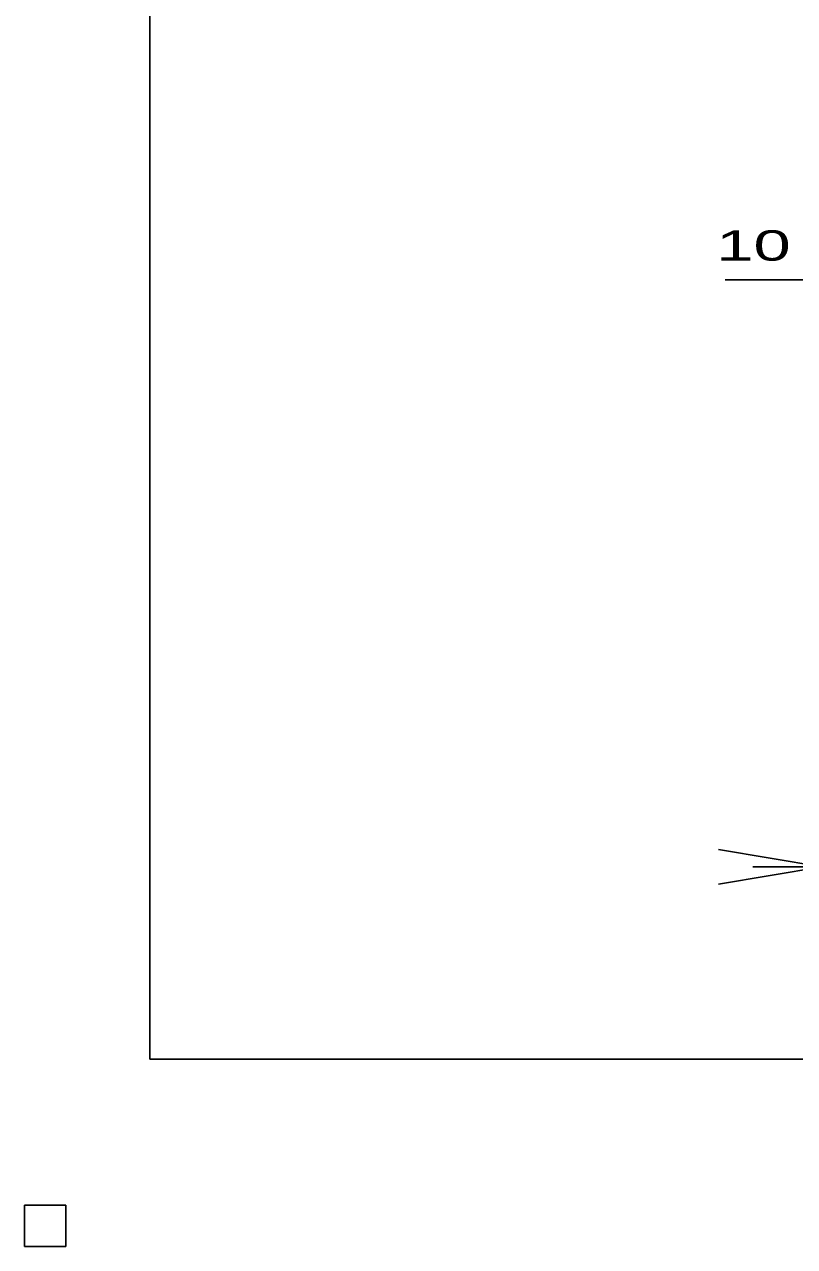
# Model space of a CAD drawing. Units: millimetres, scale not verified. Extents: x 0 to 2841, y 2 to 1871.
# Drawn here: x 0 to 447, y 2 to 711 of the extents above; entities that cross this region are included whole.
import ezdxf
from ezdxf.enums import TextEntityAlignment as Align

# ---------------------------------------------------------------- set-up
doc = ezdxf.new("R2010")
doc.units = ezdxf.units.MM
doc.header["$LTSCALE"] = 8
for name, color, linetype, lineweight in [('0_2', 150, 'Continuous', 25), ('16', 3, 'Continuous', 25), ('22', 4, 'Continuous', 25)]:
    doc.layers.add(name, color=color, linetype=linetype, lineweight=lineweight)
doc.styles.add('ベクトル', font='')
doc.styles.get('ベクトル').set_extended_font_data('ベクトル')

# ---------------------------------------------------------------- blocks, each defined once
blk = doc.blocks.new('open_arrow')
at = {"color": 0, "linetype": 'Continuous', "lineweight": -2}
blk.add_lwpolyline([(7.5, 1.25), (0, 0), (7.5, -1.25)], dxfattribs=at)

msp = doc.modelspace()

# ---------------------------------------------------------------- linework, layer by layer
at = {"layer": '0_2'}
for p, q in [((72.8, 110.8), (72.8, 1870.8)), ((2840.8, 110.8), (72.8, 110.8))]:
    msp.add_line(p, q, dxfattribs=at)
at = {"layer": '0_2', "color": 4}
msp.add_line((423, 222.39), (526, 222.39), dxfattribs=at)
at = {"layer": '16'}
for p, q in [((24, 26), (0, 26)), ((0, 26), (0, 2)), ((24, 26), (0, 26)), ((0, 26), (0, 2)), ((24, 26), (0, 26)), ((0, 26), (0, 2)), ((24, 26), (0, 26)), ((0, 26), (0, 2)), ((24, 26), (0, 26)), ((0, 26), (0, 2)), ((24, 2), (24, 26)), ((24, 2), (24, 26)), ((24, 2), (24, 26)), ((24, 2), (24, 26)), ((24, 2), (24, 26)), ((0, 2), (24, 2)), ((0, 2), (24, 2)), ((0, 2), (24, 2)), ((0, 2), (24, 2)), ((0, 2), (24, 2))]:
    msp.add_line(p, q, dxfattribs=at)
at = {"layer": '22'}
msp.add_line((407, 563), (463, 563), dxfattribs=at)
at = {"layer": '22', "color": 2}
for p, q in [((24, 26), (0, 26)), ((0, 26), (0, 2)), ((24, 26), (0, 26)), ((0, 26), (0, 2)), ((24, 26), (0, 26)), ((0, 26), (0, 2)), ((24, 2), (24, 26)), ((24, 2), (24, 26)), ((24, 2), (24, 26)), ((0, 2), (24, 2)), ((0, 2), (24, 2)), ((0, 2), (24, 2))]:
    msp.add_line(p, q, dxfattribs=at)

# ---------------------------------------------------------------- block references
at = {"layer": '0_2', "color": 4, "xscale": 8, "yscale": 8, "rotation": 180}
msp.add_blockref('open_arrow', (463, 222.39), dxfattribs=at)

# ---------------------------------------------------------------- texts
at = {"layer": '22', "color": 2, "style": 'ベクトル', "width": 1.65}
msp.add_text(' 10 ', height=17.6, dxfattribs=at).set_placement((391, 583), align=Align.MIDDLE_LEFT)

doc.saveas('drawing.dxf')
